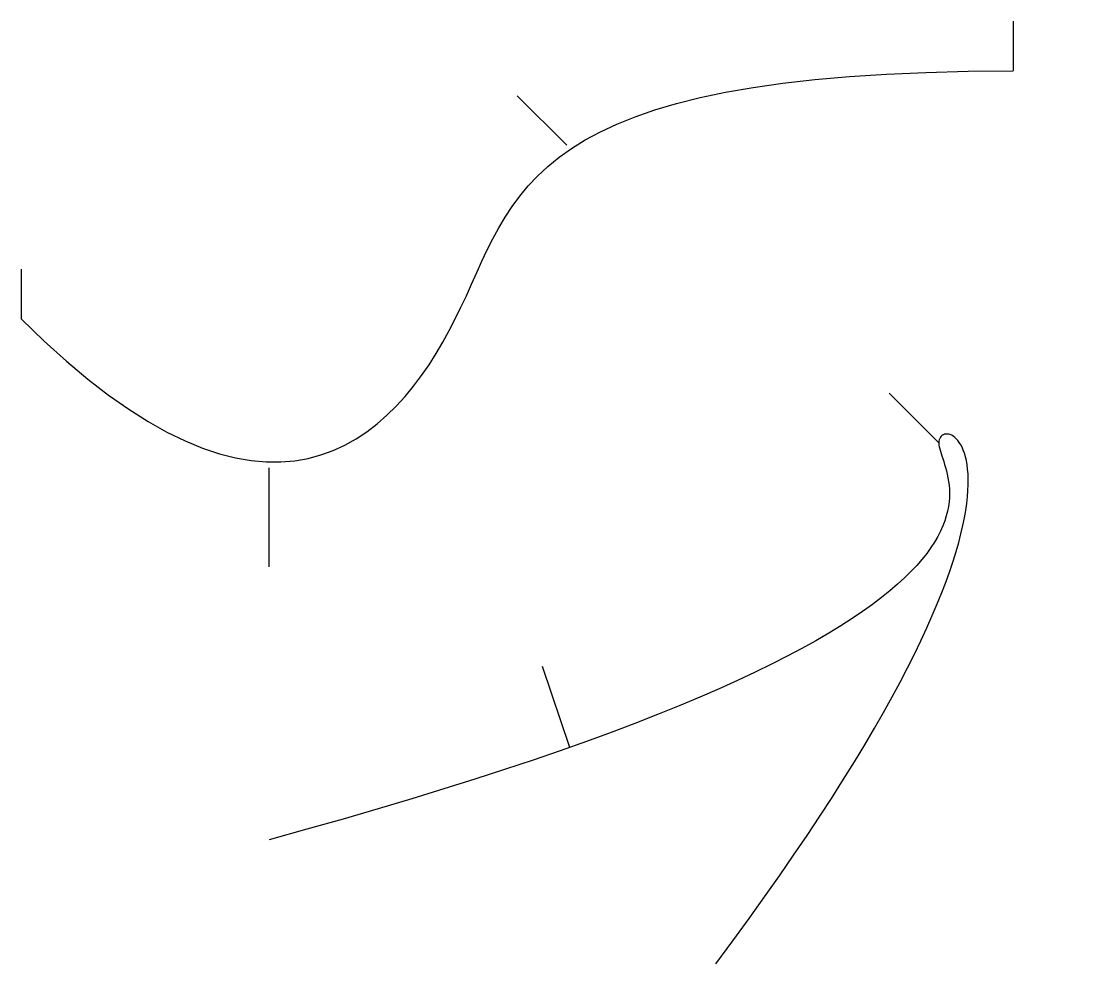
# Model space of a CAD drawing. Header units: millimetres. Extents: x 10 to 53, y -16 to 22.
import ezdxf

# ---------------------------------------------------------------- set-up
doc = ezdxf.new("R2010")
doc.units = ezdxf.units.MM
doc.layers.get('0').update_dxf_attribs({"lineweight": 25, "true_color": 0xffffff})

msp = doc.modelspace()

# ---------------------------------------------------------------- linework, layer by layer
for p, q in [((50, 22), (50, 20)), ((30, 19), (32, 17)), ((10, 12), (10, 10)), ((45, 7), (47, 5)), ((20, 0), (20, 4)), ((31, -4), (32.11, -7.276))]:
    msp.add_line(p, q)
for points in [[(10, 10), (20, 0), (30, 10), (30, 20), (50, 20)], [(38, -16), (53, 4), (41, 9), (53, -2), (20, -11)]]:
    msp.add_open_spline(points, degree=3)

doc.saveas('drawing.dxf')
